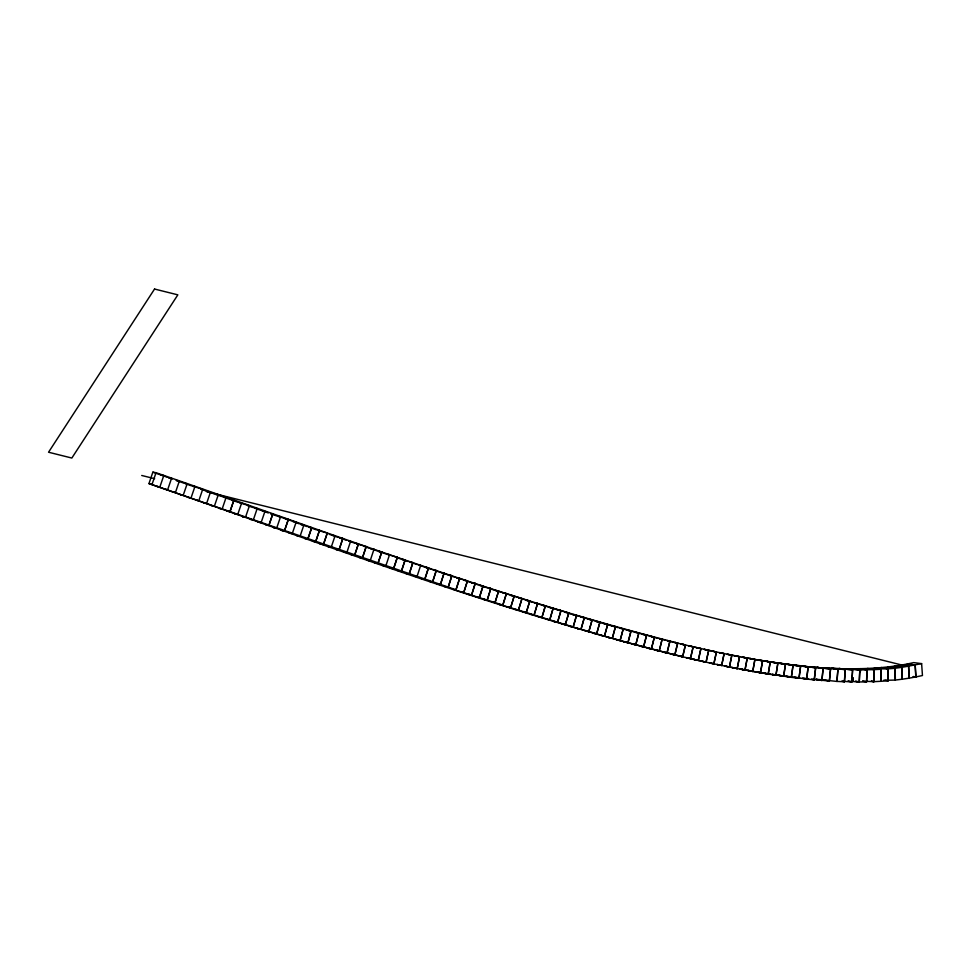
<?xml version="1.0" encoding="UTF-8"?>
<svg xmlns="http://www.w3.org/2000/svg" width="971" height="971" viewBox="0 0 971 971"><rect width="100%" height="100%" fill="white"/><g stroke="black" fill="none" stroke-linecap="round" stroke-linejoin="round"><path stroke-width="1.46" d="M881.195 667.599L881.158 681.278L888.137 680.768L888.198 668.74L881.195 667.599L874.228 668.109C890.006 670.621 906.089 666.434 921.625 663.63L922.45 675.525L915.993 676.908L913.359 676.569M881.219 669.25L874.167 669.614L867.334 668.461L874.386 668.097L881.219 669.25L880.988 681.29L873.936 681.654L874.167 669.614L867.479 668.461L860.355 668.679L860.257 671.689M866.654 681.873L867.042 669.832L860.512 668.679L853.315 668.752L859.845 669.917L874.167 669.614L873.779 681.654L862.649 681.181M860.355 668.679L867.042 669.832L866.508 681.885L859.311 681.958L859.845 669.917L846.214 668.703L859.845 669.917L859.165 681.958L848.084 681.217M860.379 671.689L860.512 668.679M851.919 681.909L852.599 669.869L839.041 668.521L852.599 669.869L851.773 681.909L841.978 681.266M844.479 681.727L845.292 669.687L839.175 668.534L831.831 668.23L845.292 669.687L844.345 681.727L836.99 681.424L837.937 669.383L831.953 668.242L824.561 667.83L837.937 669.383L836.856 681.424L824.67 680.088M829.465 681.011L830.545 668.97L809.899 666.689L830.545 668.97L829.343 680.999L811.44 679.263L814.196 679.821L815.64 667.817L802.507 665.972L815.64 667.817L814.317 679.834M814.196 679.821L806.695 679.093L808.127 667.089L802.616 665.985L795.079 665.159L808.127 667.089L806.585 679.081L793.525 677.151L798.939 678.244L800.602 666.264L787.627 664.249L800.602 666.264L799.048 678.256M798.939 678.244L791.377 677.333L793.04 665.353L787.724 664.261L780.138 663.254L793.04 665.353L791.28 677.321L772.079 674.408L777.116 675.039M775.987 675.209L777.844 663.266L757.538 659.807L785.454 664.346L783.694 676.314L778.378 675.221L783.597 676.302L785.454 664.346L780.235 663.278L772.625 662.186L777.844 663.266L775.902 675.197L768.267 674.032L740.157 669.031L744.951 670.039L747.233 658.156L742.439 657.149M768.267 674.032L770.209 662.088L765.184 661.045L770.209 662.088L768.182 674.02L755.499 671.738L760.451 672.769L762.563 660.85L749.952 658.508L762.563 660.85L760.536 672.782M760.451 672.769L752.78 671.447L754.904 659.54L750.037 658.52L742.366 657.136L754.904 659.54L752.707 671.434L740.157 669.031M745.024 670.051L747.233 658.156L727.121 654.211L739.538 656.712L737.256 668.594L717.059 664.504L721.696 665.475L724.123 653.629L704.157 649.368M744.951 670.039L724.767 666.07L729.476 667.065L731.831 655.194L719.487 652.646L724.123 653.629L721.623 665.463L709.328 662.877L713.903 663.836L716.404 651.99L688.803 645.873L693.185 646.795L700.928 648.579L698.307 660.389L686.121 657.67L698.246 660.377L700.928 648.579L696.547 647.657M737.256 668.594L732.474 667.587L737.183 668.57L739.538 656.712L734.756 655.704M729.403 667.053L731.831 655.194M704.23 649.381L708.672 650.315L706.111 662.137L693.864 659.455L698.246 660.377M708.672 650.315L706.038 662.125L698.307 660.389M682.637 656.724L678.365 655.838L690.442 658.569L693.185 646.795L681.108 644.052L685.429 644.962L682.686 656.736C500.793 612.264 325.686 544.585 148.951 483.594L152.86 472.161L156.015 472.719C328.829 532.496 500.186 598.075 677.673 643.081L674.869 654.855L670.609 653.956L682.637 656.724L685.429 644.962L674.699 642.499M690.442 658.569L693.185 646.795M669.917 641.151L667.004 652.9L662.841 652.039L667.065 652.913L669.917 641.151L667.138 640.581M677.673 643.081L674.869 642.499L677.673 643.081L674.821 654.83L667.065 652.913M650.303 636.345L654.369 637.194L651.371 648.907L647.305 648.07L651.42 648.919L654.369 637.194L619.328 628.006L623.261 628.807L620.129 640.496L616.197 639.695L635.738 644.768L638.821 633.068L634.84 632.255M635.738 644.768L631.757 643.955L635.774 644.78L638.821 633.068M623.261 628.807L620.093 640.484L592.844 633.068L596.631 633.832L599.908 622.193L581.872 617.265M600.624 635.313L604.484 636.09L607.7 624.426L596.085 621.416L599.908 622.193L596.667 633.845M604.448 636.078L607.7 624.426L603.865 623.661L618.066 627.654M580.986 629.269L577.26 628.516L581.022 629.281L584.336 617.641L572.817 614.582L576.543 615.323L573.206 626.95L569.479 626.21L580.986 629.269L584.336 617.641L580.609 616.901M568.751 612.992L565.353 624.596L561.687 623.868L565.377 624.608L568.751 612.992L534.001 602.712L537.582 603.416L534.111 614.995L530.518 614.303M546.103 619.122L549.744 619.838L553.167 608.247L549.55 607.53M565.353 624.596L549.744 619.838L553.167 608.247M549.72 619.838L534.111 614.995L537.582 603.416M514.933 609.4L518.478 610.079L521.997 598.512L495.149 590.368L498.621 591.036L495.04 602.578L491.557 601.911M534.086 614.995L518.478 610.079L521.997 598.512M502.942 592.88L506.413 593.548L502.844 605.103L499.349 604.423L518.453 610.079M506.413 593.548L502.832 605.091L452.607 589.154M495.016 602.578L498.621 591.036M475.972 596.849L479.419 597.505L483.036 585.974L479.613 585.319L487.393 587.856M479.395 597.505L483.036 585.974M460.388 591.727L463.798 592.371L467.464 580.852L456.273 577.636L459.671 578.279L455.994 589.798M463.786 592.371L467.464 580.852M437.023 583.959L440.385 584.591L444.087 573.084L441.854 572.672M459.671 578.279L455.982 589.785L148.951 483.594M429.231 581.35L432.581 581.981L436.295 570.475L432.957 569.856L454.998 577.211M440.373 584.591L444.087 573.084M432.568 581.969L436.295 570.475M405.866 573.46L409.179 574.067L412.93 562.585L410.733 562.173M390.281 568.156L393.571 568.763L397.357 557.281L387.587 554.453M409.167 574.067L412.93 562.585M374.709 562.816L377.986 563.423L381.773 551.941L378.508 551.346L386.288 554.016M393.571 568.763L397.357 557.281M359.136 557.451L362.389 558.046L366.201 546.576L356.466 543.748M370.182 560.74L366.917 560.146L370.182 560.74L373.993 549.258L370.728 548.664L377.221 550.897M377.974 563.411L381.773 551.941L378.52 551.346M362.377 558.046L366.201 546.576M312.419 541.235L315.636 541.806L319.483 530.348L317.347 529.972M327.276 533.067L323.428 544.525L320.199 543.954L323.428 544.525L327.276 533.067L317.566 530.227M307.2 526.598L300.707 524.328L303.911 524.91L300.051 536.368L296.847 535.786M304.627 538.517L307.843 539.087L311.703 527.629L308.499 527.059L316.279 529.778M307.831 539.087L311.703 527.629M315.624 541.806L319.483 530.348M226.789 511.134L229.957 511.705L233.853 500.259L231.741 499.883M245.529 517.191L242.362 516.633L245.529 517.191L249.426 505.745L239.764 502.893M265.714 524.862L268.894 525.42L272.778 513.975L270.654 513.598M268.894 525.42L272.778 513.975M276.686 528.163L273.494 527.593L276.674 528.163L280.558 516.718L278.434 516.329M152.119 484.153L156.015 472.719M229.957 511.705L233.853 500.259M921.625 663.63L913.723 662.61L907.278 663.994L915.168 665.014L915.799 676.945L909.22 678.146L908.589 666.215L901.064 665.123L894.376 666.142L901.889 667.223L902.338 679.19L909.038 678.171L908.589 666.215L900.882 665.159L907.46 663.958L915.168 665.014L915.993 676.908M881.11 676.617L881.037 667.611L887.931 666.931L895.092 668.06L895.371 680.052L902.168 679.215L901.889 667.223L894.546 666.118L887.749 666.956L895.092 668.06L895.189 680.076L885.431 680.295M816.041 679.336L821.903 680.477L823.105 668.449L817.254 667.308L823.105 668.449L821.903 680.477L816.041 679.336L823.481 679.858M804.073 678.268L808.576 678.705M795.043 677.309L799.558 677.807M791.28 677.321L785.964 676.229L792.275 676.993M779.652 675.391L784.702 676.059M913.238 676.593L915.799 676.945M770.78 674.141L763.145 672.976L768.182 674.02M881.037 667.611L888.198 668.74L888.295 680.744M883.938 680.076L888.137 680.768M873.936 681.654L871.205 681.193L873.779 681.654M160.64 474.916L163.808 475.474L159.899 486.908L156.744 486.35M164.524 489.105L167.68 489.663L171.588 478.23L168.432 477.671L172.316 479.043M185.048 483.364L187.16 483.74L183.252 495.186L180.084 494.615M192.828 486.119L194.94 486.495L191.032 497.941L187.876 497.37M207.345 491.435L210.501 492.006L206.605 503.439L203.437 502.881M239.521 502.626L241.633 503.002L237.749 514.448L234.569 513.89M172.304 491.86L175.472 492.431L179.368 480.985L176.212 480.427L183.992 483.182M195.656 500.126L198.824 500.696L202.721 489.25L193.071 486.386M211.217 505.636L214.385 506.194L218.293 494.749L215.125 494.19L221.606 496.484M285.158 518.878L288.338 519.449L284.467 530.906L281.274 530.324L284.467 530.906L288.338 519.449L278.665 516.596M219.009 508.391L222.177 508.95L226.073 497.504L222.905 496.946L230.685 499.689M250.142 519.376L253.322 519.946L257.206 508.488L254.026 507.93L260.519 510.212M257.922 522.119L261.102 522.689L264.986 511.232L261.806 510.673L268.299 512.955M862.588 681.181L866.508 681.885M859.311 681.958L855.39 681.266L859.165 681.958M286.445 519.327L296.131 522.18L292.259 533.637L289.067 533.055M300.719 524.328L303.911 524.91M331.839 535.203L335.056 535.786L331.22 547.243L327.992 546.661M339.619 537.91L342.836 538.492L339.013 549.95L335.772 549.368L339.013 549.95L342.836 538.492L339.607 537.898L346.101 540.155M348.48 540.798L350.628 541.187L346.805 552.657L343.564 552.074M370.74 548.664L373.993 549.258M387.38 554.21L389.565 554.611L385.778 566.093L382.501 565.486M401.848 559.32L405.138 559.927L401.375 571.421L398.074 570.814L401.363 571.421L405.138 559.927L401.836 559.32L408.33 561.529M418.513 564.806L420.722 565.219L416.972 576.713L413.646 576.094M848.035 681.205L851.773 681.909M841.893 681.266L844.345 681.727M824.949 680.137L829.343 680.999M806.695 679.093L802.471 678.256L806.585 679.081M572.817 614.582L576.543 615.323L573.169 626.938L565.377 624.608M785.964 676.229L791.377 677.333M772.054 674.408L775.902 675.197M752.78 671.447L747.84 670.415L752.707 671.434M681.169 644.064L685.429 644.962M711.828 651.031L716.404 651.99L713.843 663.824L701.596 661.19M666.992 640.593L673.461 642.195M141.717 475.474L154.656 478.691M206.41 491.605L902.557 665.196M659.273 638.651L665.754 640.29M667.004 652.9L651.42 648.919M651.553 636.673L658.035 638.335M651.371 648.907L635.774 644.78M596.631 633.832L581.022 629.281M565.049 612.252L571.543 614.206M532.727 602.311L526.233 600.284L529.79 600.976L526.294 612.555L522.726 611.851L526.294 612.555L529.79 600.976L518.465 597.833M488.668 588.268L493.863 589.955M478.315 584.894L464.053 580.209M431.658 569.419L418.695 565.037M409.616 561.966L417.409 564.612M395.355 557.111L400.55 558.883M364.246 546.43L369.441 548.227M348.686 541.053L355.18 543.299M329.242 534.293L338.321 537.449M292.926 521.609L299.42 523.879M270.885 513.865L277.378 516.147M247.544 505.636L252.739 507.469M200.851 489.141L213.826 493.729M231.984 500.15L238.465 502.444M152.86 472.161L167.133 477.21M185.291 483.643L191.773 485.937M852.914 677.782L852.781 680.792L852.951 677.782M662.149 639.197L659.236 650.934L655.073 650.072L659.188 650.922L662.149 639.197L659.37 638.615L662.149 639.197M646.601 635.143L643.603 646.868L639.537 646.031L643.555 646.856L646.601 635.143L642.535 634.306L646.601 635.143M631.041 630.956L627.958 642.656L623.977 641.843L627.958 642.656L631.041 630.956L627.06 630.143L631.041 630.956M615.48 626.635L612.313 638.311L608.416 637.51L612.313 638.311L615.48 626.635L611.584 625.846L615.48 626.635M592.116 619.935L588.839 631.575L585.052 630.81L588.814 631.563L592.116 619.935L588.329 619.17L592.116 619.935M560.959 610.625L557.56 622.241L553.895 621.513L557.56 622.241L560.959 610.625L557.293 609.897L560.959 610.625M545.374 605.843L541.927 617.435L538.31 616.719L541.927 617.435L545.374 605.843L541.769 605.127L545.374 605.843M514.205 596.036L510.661 607.603L507.141 606.911L510.661 607.603L514.205 596.036L510.685 595.357L514.205 596.036M490.828 588.511L487.224 600.054L483.764 599.386L487.224 600.054L490.828 588.511L488.522 588.062L490.828 588.511M475.244 583.413L471.603 594.944L468.18 594.301L471.603 594.944L475.244 583.413L471.821 582.77L475.244 583.413M451.879 575.682L448.189 587.2L444.815 586.569L448.189 587.2L451.879 575.682L448.505 575.05L451.879 575.682M428.502 567.853L424.776 579.347L421.438 578.728L424.776 579.347L428.502 567.853L425.177 567.234L428.502 567.853M358.42 543.881L354.597 555.351L351.344 554.769L354.597 555.351L358.42 543.881L356.248 543.493L358.42 543.881M154.547 289.042L48.55 452.231L71.842 458.045L177.839 294.844L154.547 289.042"/></g></svg>
